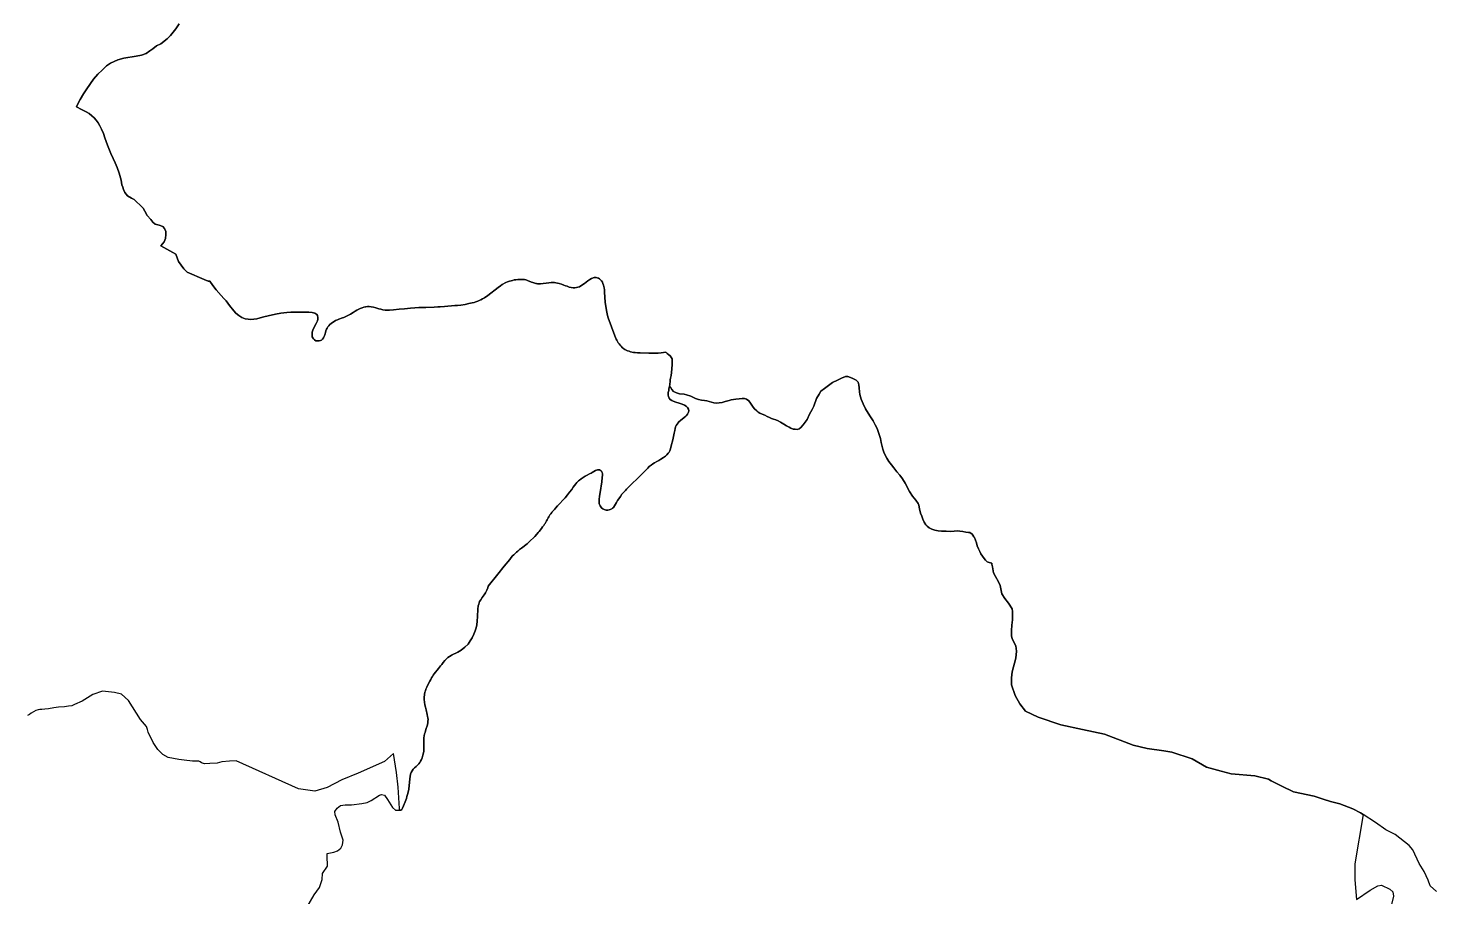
# Model space of a CAD drawing. Header units: metres. Extents: x 245125 to 394351, y 270578 to 4233311.
# Drawn here: x 286147 to 289070, y 4175041 to 4176846 of the extents above; entities that cross this region are included whole.
import ezdxf
from ezdxf.lldxf.tags import DXFTag

# ---------------------------------------------------------------- set-up
doc = ezdxf.new("R2010")
doc.units = ezdxf.units.M
doc.layers.add('ASTOTA', color=7, linetype='Continuous')
tags = doc.linetypes.add('HIDDEN', pattern=[0.375, 0.25, -0.125]).pattern_tags.tags
tags[6:7] = [DXFTag(74, 4), DXFTag(75, 0), DXFTag(340, '0'), DXFTag(46, 1.0), DXFTag(50, 0.0), DXFTag(44, 0.0), DXFTag(45, 0.0)]
tags[4:5] = [DXFTag(74, 4), DXFTag(75, 0), DXFTag(340, '0'), DXFTag(46, 1.0), DXFTag(50, 0.0), DXFTag(44, 0.0), DXFTag(45, 0.0)]

msp = doc.modelspace()

# ---------------------------------------------------------------- linework, layer by layer
at = {"layer": 'ASTOTA', "color": 253, "linetype": 'HIDDEN', "ltscale": 300}
for points in [[(286461.3, 4176855), (286454.2, 4176844.2), (286443.3, 4176830.6), (286435.9, 4176823.4), (286423.1, 4176813.2), (286414.3, 4176808.7), (286406.1, 4176802.8), (286400.1, 4176798.3), (286392.8, 4176793.1), (286382.8, 4176789.8), (286371.9, 4176787.3), (286346, 4176783.3), (286333.4, 4176779.9), (286318.8, 4176772.9), (286310, 4176767.1), (286300.9, 4176758.6), (286292.4, 4176750), (286283, 4176740), (286269, 4176719.8), (286262.1, 4176709.2), (286255.7, 4176697.5), (286249.4, 4176685.5), (286247.6, 4176682), (286258.5, 4176677), (286267.7, 4176672), (286274.2, 4176668.2), (286279.5, 4176663.7), (286284.5, 4176659.2), (286288.4, 4176654.5), (286293, 4176649), (286296.3, 4176643), (286300.1, 4176635.8), (286303.7, 4176626.9), (286307, 4176617.9), (286312.1, 4176602.3), (286319.1, 4176585.5), (286324.1, 4176575), (286328.3, 4176565.7), (286332.3, 4176556.3), (286336.8, 4176544.1), (286340.8, 4176529.6), (286342.3, 4176520.4), (286343.8, 4176515.5), (286345.3, 4176510.6), (286348.4, 4176504.3), (286354.1, 4176497.1), (286361.8, 4176492.7), (286367.8, 4176489.9), (286372, 4176485.4), (286380.5, 4176477), (286386.3, 4176472), (286390.1, 4176465.2), (286394.7, 4176456.1), (286402.4, 4176448.2), (286406.6, 4176442.6), (286411.1, 4176438.7), (286419.5, 4176436.6), (286427.1, 4176433.6), (286430.6, 4176429.6), (286433.5, 4176423.1), (286433.6, 4176416.8), (286433, 4176408.3), (286430.3, 4176401.9), (286423, 4176393.1), (286454.2, 4176376.2), (286460, 4176360.8), (286470.6, 4176345.8), (286476.9, 4176339.3), (286477.5, 4176338.7), (286513.2, 4176323.3), (286521.6, 4176319.7), (286525.1, 4176320.3), (286531, 4176311.2), (286537.9, 4176302), (286548.7, 4176290), (286554.2, 4176283.7), (286558.6, 4176278.8), (286566, 4176269.6), (286574.5, 4176258.4), (286579.2, 4176253.3), (286585.1, 4176248.8), (286591.6, 4176244.6), (286598.5, 4176241.8), (286604.2, 4176240.7), (286610, 4176240.5), (286616.3, 4176240.9), (286622.5, 4176242), (286629.5, 4176243.8), (286637.4, 4176245.9), (286645.8, 4176247.7), (286661.1, 4176251.3), (286672.2, 4176253.2), (286685.1, 4176255), (286693.2, 4176255.6), (286701.2, 4176255.7), (286711, 4176255.5), (286721.6, 4176255.5), (286730.7, 4176255.5), (286737.6, 4176255), (286742.9, 4176253.2), (286746.9, 4176250.8), (286748.6, 4176248.3), (286749.6, 4176244.6), (286749.3, 4176240.8), (286748.4, 4176237.4), (286746.1, 4176231.9), (286740.5, 4176221.8), (286739.1, 4176218.2), (286737.8, 4176214.1), (286737.2, 4176210.4), (286737.6, 4176204.6), (286738.6, 4176201.9), (286740.3, 4176199.9), (286742, 4176198.2), (286745.3, 4176196.3), (286748.5, 4176195.9), (286751.7, 4176195.8), (286754.8, 4176196.4), (286757.1, 4176197.4), (286759, 4176199.2), (286760.9, 4176202), (286762.2, 4176204.9), (286764.2, 4176210.7), (286764.9, 4176213.4), (286766.1, 4176216.9), (286767.2, 4176220.1), (286768.5, 4176222.5), (286769.9, 4176224.8), (286771.9, 4176227.1), (286774.4, 4176229.7), (286776.9, 4176231.9), (286779.4, 4176234), (286782.9, 4176236.2), (286786.3, 4176238.1), (286790.1, 4176239.8), (286793.2, 4176241.1), (286800.2, 4176243.5), (286803.6, 4176244.8), (286807.1, 4176246.3), (286810.4, 4176247.7), (286817.3, 4176251.4), (286822.8, 4176254.7), (286827, 4176257.3), (286830.5, 4176259.5), (286834.3, 4176261.6), (286837.4, 4176263.3), (286841.2, 4176264.8), (286845, 4176265.8), (286848.2, 4176266.5), (286848.9, 4176266.7), (286852.3, 4176267), (286856, 4176267.2), (286860, 4176266.7), (286865, 4176265.9), (286870.1, 4176264.6), (286876.1, 4176262.6), (286880.4, 4176261.5), (286884.1, 4176260.7), (286889.4, 4176259.9), (286897.9, 4176259.8), (286906.2, 4176260.1), (286918.2, 4176261.5), (286929.5, 4176262.8), (286941.5, 4176264), (286950.9, 4176264.7), (286959.4, 4176265.2), (286974, 4176265.3), (286990.7, 4176265.9), (286998.3, 4176266.3), (287003.6, 4176266.8), (287012.4, 4176267.5), (287034, 4176269.1), (287039.8, 4176269.7), (287046.7, 4176270.4), (287055.5, 4176271.8), (287063.3, 4176273.4), (287069.9, 4176274.9), (287073.8, 4176275.9), (287077.7, 4176277.1), (287081.9, 4176278.4), (287084.7, 4176279.6), (287087.8, 4176281.1), (287091.5, 4176283.2), (287095.4, 4176285.6), (287102.2, 4176290.4), (287124, 4176307), (287128.5, 4176310.1), (287132.4, 4176312.7), (287140.2, 4176317), (287143.5, 4176318.4), (287147.2, 4176319.8), (287150.9, 4176321), (287153.7, 4176321.7), (287156.9, 4176322.4), (287160.9, 4176323), (287165, 4176323.4), (287168.5, 4176323.6), (287172.3, 4176323.6), (287176, 4176323.5), (287178.9, 4176323.1), (287181.1, 4176322.6), (287183.4, 4176321.8), (287186, 4176320.9), (287188.5, 4176319.9), (287193.2, 4176318), (287195.7, 4176317), (287198, 4176316.3), (287200.3, 4176315.6), (287202.3, 4176315.1), (287203.8, 4176314.9), (287205.8, 4176314.7), (287208.6, 4176314.6), (287211.8, 4176314.7), (287229.3, 4176316.6), (287233.8, 4176316.9), (287237.3, 4176317), (287240.7, 4176316.9), (287244, 4176316.6), (287247.4, 4176315.9), (287250.6, 4176315), (287255.3, 4176313.6), (287260.4, 4176312), (287264.2, 4176310.5), (287267.2, 4176309.3), (287271.2, 4176307.5), (287275.5, 4176306.6), (287279.5, 4176306.1), (287283, 4176306), (287286.6, 4176306.5), (287289.8, 4176307.2), (287293, 4176308.5), (287295.9, 4176310.1), (287303.1, 4176315.1), (287306.9, 4176317.9), (287310.3, 4176320.5), (287314.1, 4176323.1), (287317.7, 4176325.4), (287319.8, 4176326.3), (287321.6, 4176327), (287323.4, 4176327.4), (287325.6, 4176327.5), (287327.7, 4176327.4), (287329.9, 4176326.9), (287332.1, 4176326.2), (287334.2, 4176325.1), (287336, 4176323.7), (287337.5, 4176322.2), (287338.9, 4176320.5), (287340.5, 4176317.7), (287341.7, 4176315.1), (287342.7, 4176311.7), (287343.4, 4176308.8), (287344, 4176306), (287344.7, 4176301.7), (287345.1, 4176297.4), (287346.6, 4176276.5), (287348.1, 4176263.2), (287349.5, 4176255.8), (287351.1, 4176248.9), (287352.5, 4176243.6), (287366.5, 4176206.1), (287367.9, 4176203), (287369.4, 4176199.6), (287370.4, 4176197.2), (287371.7, 4176194.7), (287373.5, 4176192.1), (287375.2, 4176189.5), (287377.3, 4176187), (287379.4, 4176184.6), (287381.9, 4176182.3), (287385, 4176179.7), (287387.1, 4176178.3), (287389.7, 4176176.8), (287392.8, 4176175.3), (287396, 4176174.2), (287399, 4176173.4), (287405.3, 4176171.9), (287408.4, 4176171.4), (287413.5, 4176171), (287418.9, 4176170.9), (287437, 4176170.5), (287454.4, 4176170.7), (287456.3, 4176170.7), (287462.8, 4176171), (287467.3, 4176171.5), (287472, 4176172.4), (287475.1, 4176170), (287478.5, 4176167.1), (287481.1, 4176164.8), (287483, 4176162.6), (287485.4, 4176158.6), (287485.5, 4176154.4), (287485.4, 4176147.7), (287484.8, 4176136.8), (287483.3, 4176123.7), (287482.3, 4176118.3), (287481.6, 4176114.8), (287481.1, 4176111.6), (287480.5, 4176105.8), (287480.4, 4176105.2), (287479.8, 4176100.8), (287478.9, 4176096.1), (287478.3, 4176092.8), (287477.4, 4176088.6), (287477, 4176085.8), (287477.2, 4176082.9), (287478, 4176080), (287479.2, 4176076.7), (287481.4, 4176074.4), (287485, 4176071.8), (287487.7, 4176070.5), (287492.8, 4176068.4), (287500, 4176066.2), (287506.1, 4176064.1), (287511, 4176062), (287514.5, 4176059.9), (287517.4, 4176057.2), (287519.2, 4176054.3), (287519.9, 4176050.8), (287519.1, 4176047.6), (287517.4, 4176043.7), (287515.8, 4176041.6), (287513.9, 4176039.5), (287510.4, 4176036.4), (287502.7, 4176030.3), (287499.6, 4176027.5), (287498, 4176025.8), (287495.9, 4176023.1), (287494.1, 4176020.2), (287492.5, 4176017), (287491.5, 4176013.5), (287490.8, 4176009.7), (287489.7, 4176003.8), (287486.6, 4175990.4), (287483.6, 4175977.6), (287482, 4175971.7), (287480.7, 4175967.7), (287479.5, 4175964.9), (287477.2, 4175962.3), (287474.5, 4175959.4), (287471.3, 4175956.3), (287467.6, 4175953.6), (287461.9, 4175950.2), (287457.5, 4175947.6), (287453.8, 4175945.3), (287449, 4175942.5), (287445, 4175940.1), (287441.7, 4175937.8), (287438, 4175934.8), (287434.9, 4175931.7), (287430.5, 4175927.4), (287423.3, 4175919.8), (287419, 4175915.5), (287415, 4175911.4), (287410.6, 4175907.2), (287404.8, 4175901.9), (287399.4, 4175896.6), (287395.6, 4175892.8), (287393.1, 4175890.6), (287390.4, 4175887.9), (287388.2, 4175885.3), (287385.6, 4175882.4), (287383.5, 4175880), (287381.2, 4175877.1), (287377.9, 4175872.5), (287374.6, 4175867.6), (287372.2, 4175864.1), (287370, 4175860.2), (287368, 4175856.6), (287365.7, 4175852.9), (287363.5, 4175849.9), (287361.7, 4175848), (287359.8, 4175846.6), (287357, 4175845.2), (287354.8, 4175844.7), (287351.6, 4175844.2), (287348.3, 4175844.4), (287344.5, 4175845.5), (287341.1, 4175847.2), (287338.9, 4175849.2), (287337.1, 4175851.2), (287335.8, 4175853.3), (287334.7, 4175855.8), (287334, 4175858), (287333.5, 4175860.4), (287333.5, 4175863.4), (287333.6, 4175866.5), (287334.5, 4175872.9), (287337.6, 4175889.3), (287338.3, 4175894.4), (287339.2, 4175902.5), (287340.2, 4175912.8), (287340.5, 4175916.4), (287340.5, 4175919.7), (287340.2, 4175922.1), (287339.6, 4175924), (287338.9, 4175925.2), (287337.7, 4175926), (287336.3, 4175926.7), (287334.4, 4175927.6), (287332.5, 4175927.9), (287330.1, 4175927.8), (287328.1, 4175927.3), (287326, 4175926.4), (287322.6, 4175924.5), (287319.3, 4175922.6), (287316.9, 4175921.3), (287313.8, 4175919.7), (287308.7, 4175916.9), (287304.6, 4175914.6), (287296.2, 4175909.5), (287292.9, 4175906.8), (287291, 4175905.4), (287289.2, 4175903.6), (287287.3, 4175901.6), (287285.2, 4175899), (287282.3, 4175895.2), (287279.8, 4175891.7), (287276.8, 4175887.1), (287272.5, 4175881.3), (287267.8, 4175875.7), (287262.9, 4175870), (287247.5, 4175853.4), (287243.3, 4175848.6), (287240.7, 4175845.8), (287236.5, 4175840.9), (287235.4, 4175839.5), (287233.4, 4175836.8), (287231.6, 4175834.1), (287228.9, 4175830.1), (287227.8, 4175828.1), (287226.4, 4175825.4), (287225.6, 4175823.8), (287224.6, 4175821.7), (287223.1, 4175819.1), (287221.7, 4175816.7), (287220.3, 4175814.9), (287218.5, 4175812.4), (287216.1, 4175809.2), (287213.7, 4175806.3), (287209.1, 4175800), (287207.3, 4175797.8), (287204.3, 4175794.2), (287199.9, 4175789.6), (287197.1, 4175786.5), (287191.4, 4175780.9), (287187.7, 4175777.6), (287183.9, 4175774.2), (287172.3, 4175764.9), (287168.5, 4175762.1), (287166.5, 4175760.6), (287164.5, 4175759.1), (287162, 4175756.8), (287159.2, 4175754.1), (287156.6, 4175751.6), (287154, 4175749), (287151.1, 4175745.6), (287148.1, 4175741.9), (287136.7, 4175728.1), (287123.5, 4175711.3), (287103.5, 4175686.1), (287102.5, 4175682.8), (287100.6, 4175677.9), (287097.6, 4175672.4), (287094.6, 4175668.4), (287090.5, 4175662.8), (287087.6, 4175658.1), (287085.3, 4175654.1), (287083.5, 4175648.9), (287082.7, 4175645.1), (287081.9, 4175638.3), (287080.9, 4175623.5), (287080.4, 4175613.3), (287079.7, 4175606.2), (287078.4, 4175599.9), (287076.3, 4175593.4), (287073.5, 4175586.5), (287069.9, 4175578.6), (287066, 4175572.4), (287061.3, 4175565.7), (287055, 4175559.3), (287047.1, 4175553.3), (287043.7, 4175550.9), (287040, 4175549.1), (287036, 4175547.1), (287031.3, 4175545), (287028.6, 4175543.6), (287026, 4175542.3), (287022.6, 4175540), (287019.3, 4175537.8), (287016.3, 4175535.3), (287013, 4175531.8), (287009.8, 4175527.8), (287006.6, 4175523.5), (287004.3, 4175520.6), (286999.9, 4175515), (286991, 4175503.8), (286989, 4175501.3), (286987.3, 4175498.7), (286985.4, 4175495.6), (286983.8, 4175492.6), (286981.9, 4175488.5), (286978.1, 4175481), (286975.9, 4175476.5), (286973.8, 4175472), (286972.7, 4175469), (286971.8, 4175466), (286971, 4175461.1), (286970.5, 4175454.7), (286970.4, 4175450.5), (286970.9, 4175445.1), (286971.8, 4175439.9), (286972.8, 4175435.1), (286974.1, 4175429), (286976.5, 4175419.2), (286977.4, 4175415.7), (286978, 4175412.5), (286978.2, 4175409.3), (286978.1, 4175405.8), (286977.7, 4175403.1), (286976.8, 4175398.3), (286973.9, 4175388.3), (286972.1, 4175382.4), (286971.1, 4175379.1), (286970.3, 4175375.4), (286969.8, 4175371.2), (286969.4, 4175367.8), (286969.2, 4175365.1), (286969.4, 4175360), (286969.4, 4175354.7), (286969.5, 4175350.7), (286969.5, 4175346.7), (286969.2, 4175343.5), (286968.7, 4175340), (286967.7, 4175335), (286966, 4175329.7), (286964.8, 4175326), (286962.9, 4175322.5), (286961.4, 4175319.9), (286959, 4175316.8), (286955.9, 4175313.9), (286953.3, 4175311.7), (286950.1, 4175308.7), (286947.5, 4175305.8), (286945.1, 4175302.3), (286943.2, 4175299.2), (286941.8, 4175295.5), (286940.8, 4175290.7), (286940.4, 4175285.8), (286939.9, 4175278.5), (286939.2, 4175272.2), (286938.1, 4175264.7), (286936.9, 4175258.4), (286935.7, 4175253.4), (286934.3, 4175249), (286933.3, 4175245.3), (286930.8, 4175238.2), (286927.5, 4175229.6), (286925.4, 4175225.2), (286923.5, 4175222), (286921.4, 4175220.6), (286919.2, 4175220.4), (286919, 4175223.9), (286916.3, 4175268.4), (286913, 4175299), (286906.7, 4175338.8), (286887.8, 4175322), (286832.8, 4175297.5), (286799.2, 4175283.8), (286768.6, 4175267.7), (286742.7, 4175260.5), (286709, 4175265.4), (286579.6, 4175323.3), (286565.4, 4175322.5), (286549.6, 4175321.3), (286540.3, 4175318.1), (286525, 4175317.4), (286513.7, 4175317.2), (286507.5, 4175319.3), (286504.8, 4175321), (286502.1, 4175322.7), (286489.1, 4175322.7), (286471.7, 4175324.5), (286460.5, 4175325.8), (286449.1, 4175327.8), (286438.4, 4175330.5), (286426.9, 4175336.2), (286416.5, 4175346.9), (286407.3, 4175361.3), (286396.5, 4175382.5), (286395, 4175388.6), (286393.5, 4175394.7), (286381, 4175409), (286372.2, 4175422), (286355.6, 4175448.6), (286341.5, 4175461.5), (286326.8, 4175465.2), (286301.7, 4175467.8), (286281.8, 4175461.3), (286259.7, 4175447.2), (286243.7, 4175440.4), (286237.8, 4175437.8), (286230.9, 4175436.8), (286222.6, 4175435.8), (286210.5, 4175434.8), (286205.7, 4175434), (286201, 4175433.2), (286189.6, 4175431.4), (286182.3, 4175430.4), (286175.8, 4175429.8), (286171.6, 4175429.7), (286168.2, 4175429.1), (286163.3, 4175427.9), (286158.3, 4175425.3), (286153.7, 4175422), (286150, 4175419.5), (286147.6, 4175418.1), (286145.8, 4175417.6)], [(289073.8, 4175051.7), (289060.6, 4175063.7), (289056.6, 4175075.6), (289048.1, 4175093.6), (289037.5, 4175110.2), (289024.1, 4175138.2), (289016.8, 4175147.5), (288987.9, 4175169.9), (288968.4, 4175180), (288946.7, 4175195.3), (288921.3, 4175211.5), (288915.9, 4175215), (288899.5, 4175223.5), (288872.9, 4175233.8), (288853.3, 4175238.5), (288838.1, 4175243.9), (288819.6, 4175249.9), (288776.2, 4175259.1), (288752.5, 4175270.4), (288730, 4175282), (288724.5, 4175284.9), (288696, 4175291.8), (288647, 4175296.1), (288626.5, 4175302.1), (288595.7, 4175310), (288565.7, 4175327.5), (288523.6, 4175341.3), (288507.2, 4175343.8), (288472.6, 4175349.2), (288443.5, 4175355.7), (288383.9, 4175378.4), (288338.1, 4175388.5), (288293.3, 4175397.8), (288246.3, 4175413.9), (288219.8, 4175426.3), (288207.6, 4175441.5), (288198.5, 4175459), (288190.3, 4175481.2), (288190.4, 4175495.6), (288191.8, 4175508.5), (288199.7, 4175536.3), (288200.9, 4175550.8), (288199.7, 4175562.3), (288192.2, 4175576.5), (288190.4, 4175582.9), (288190.4, 4175594), (288191.3, 4175605.3), (288192.6, 4175615.9), (288192.9, 4175633.5), (288191.7, 4175639.2), (288184.2, 4175651), (288176.5, 4175660.5), (288170.8, 4175670.5), (288168.6, 4175680.7), (288167.1, 4175687.7), (288163.6, 4175695.1), (288157, 4175706.6), (288153.4, 4175713.8), (288150.9, 4175726.1), (288149.8, 4175732.1), (288149.4, 4175734.2), (288143.9, 4175735.4), (288140.2, 4175737.1), (288136.5, 4175740.5), (288133.5, 4175743.7), (288130.1, 4175748.4), (288127.1, 4175753.4), (288124.7, 4175758.3), (288121.9, 4175764.1), (288119.3, 4175770.2), (288117.7, 4175776), (288115.5, 4175781.5), (288113.5, 4175787.3), (288112.4, 4175788.8), (288110.4, 4175792), (288108.8, 4175794.6), (288104.3, 4175797.4), (288101.5, 4175797.6), (288095.9, 4175798.7), (288089.2, 4175799.7), (288083.1, 4175800.3), (288079.3, 4175800.9), (288071.7, 4175800.3), (288062.8, 4175800.1), (288055, 4175800.4), (288044.8, 4175800.4), (288038.1, 4175801), (288031.2, 4175802.6), (288025.2, 4175804.9), (288019.7, 4175807.3), (288015.1, 4175810.8), (288012.8, 4175813.9), (288009.3, 4175819.1), (288006.5, 4175825.7), (288004, 4175831.6), (288001.4, 4175838.2), (287999.3, 4175846.6), (287998, 4175854.4), (287996.6, 4175858.1), (287991.9, 4175864.6), (287985, 4175873.3), (287978.7, 4175883), (287969.4, 4175900.2), (287964.4, 4175909), (287958.2, 4175917), (287952.5, 4175924), (287945.8, 4175932.1), (287941, 4175938.6), (287935.5, 4175945), (287931.2, 4175952.1), (287926.1, 4175962.5), (287923.1, 4175970.9), (287920, 4175984.7), (287918.5, 4175993.3), (287914.4, 4176005.7), (287911.2, 4176013.6), (287907.1, 4176021.6), (287903, 4176029.5), (287896.4, 4176039.9), (287887.3, 4176054.8), (287882.2, 4176064.9), (287878.5, 4176074.5), (287875.5, 4176084.4), (287874.6, 4176090.1), (287874, 4176098), (287873.5, 4176104.9), (287871.8, 4176110), (287867.6, 4176114.3), (287859.7, 4176118.5), (287850.3, 4176121.8), (287845.9, 4176121.7), (287837.5, 4176118.3), (287829.3, 4176114.3), (287818.5, 4176109.1), (287807.5, 4176101), (287802.1, 4176097.1), (287794.7, 4176091.3), (287790.6, 4176085.4), (287785.6, 4176075.9), (287779.6, 4176060.1), (287776.1, 4176053.5), (287770.8, 4176043.4), (287765.8, 4176032.8), (287762.1, 4176027.2), (287757.8, 4176021.2), (287752.8, 4176016.1), (287749.7, 4176013), (287745.7, 4176012), (287740.8, 4176012.2), (287737.1, 4176012.7), (287731.9, 4176014.3), (287728.5, 4176016.8), (287722.9, 4176019.5), (287717.5, 4176023.1), (287710.3, 4176027.3), (287706, 4176029.9), (287701.2, 4176031.9), (287696.1, 4176033.5), (287692, 4176034.9), (287687.7, 4176036.9), (287683.2, 4176039.1), (287677.9, 4176041.6), (287672.6, 4176043.7), (287667.8, 4176045.5), (287664.3, 4176048.1), (287661.4, 4176050.5), (287656.8, 4176054.7), (287654.1, 4176058.2), (287651.1, 4176062.6), (287648.4, 4176066.3), (287644.9, 4176071.2), (287640.1, 4176074.8), (287635.5, 4176076.2), (287630.7, 4176076.2), (287624.8, 4176075.8), (287617.6, 4176074.6), (287612.6, 4176074.1), (287608.3, 4176073.3), (287603.9, 4176072), (287595.7, 4176069.6), (287589.6, 4176067.9), (287583.3, 4176067), (287578.4, 4176066.3), (287572.1, 4176067.1), (287566.9, 4176068.4), (287557.5, 4176071.2), (287552.8, 4176071.9), (287546.2, 4176072.6), (287540, 4176073.8), (287533.7, 4176076.2), (287528.6, 4176078.9), (287524.1, 4176081.1), (287515.6, 4176084), (287510.4, 4176084.9), (287500.8, 4176086.1), (287494.5, 4176087.7), (287488.5, 4176091), (287485, 4176094.8), (287482, 4176099.7), (287479.8, 4176100.8), (287480.4, 4176105.2), (287480.5, 4176105.8), (287481.1, 4176111.6), (287481.6, 4176114.8), (287482.3, 4176118.3), (287483.3, 4176123.7), (287484.8, 4176136.8), (287485.4, 4176147.7), (287485.5, 4176154.4), (287485.4, 4176158.6), (287483, 4176162.6), (287481.1, 4176164.8), (287478.5, 4176167.1), (287475.1, 4176170), (287472, 4176172.4), (287467.3, 4176171.5), (287462.8, 4176171), (287456.3, 4176170.7), (287454.4, 4176170.7), (287437, 4176170.5), (287418.9, 4176170.9), (287413.5, 4176171), (287408.4, 4176171.4), (287405.3, 4176171.9), (287399, 4176173.4), (287396, 4176174.2), (287392.8, 4176175.3), (287389.7, 4176176.8), (287387.1, 4176178.3), (287385, 4176179.7), (287381.9, 4176182.3), (287379.4, 4176184.6), (287377.3, 4176187), (287375.2, 4176189.5), (287373.5, 4176192.1), (287371.7, 4176194.7), (287370.4, 4176197.2), (287369.4, 4176199.6), (287367.9, 4176203), (287366.5, 4176206.1), (287352.5, 4176243.6), (287351.1, 4176248.9), (287349.5, 4176255.8), (287348.1, 4176263.2), (287346.6, 4176276.5), (287345.1, 4176297.4), (287344.7, 4176301.7), (287344, 4176306), (287343.4, 4176308.8), (287342.7, 4176311.7), (287341.7, 4176315.1), (287340.5, 4176317.7), (287338.9, 4176320.5), (287337.5, 4176322.2), (287336, 4176323.7), (287334.2, 4176325.1), (287332.1, 4176326.2), (287329.9, 4176326.9), (287327.7, 4176327.4), (287325.6, 4176327.5), (287323.4, 4176327.4), (287321.6, 4176327), (287319.8, 4176326.3), (287317.7, 4176325.4), (287314.1, 4176323.1), (287310.3, 4176320.5), (287306.9, 4176317.9), (287303.1, 4176315.1), (287295.9, 4176310.1), (287293, 4176308.5), (287289.8, 4176307.2), (287286.6, 4176306.5), (287283, 4176306), (287279.5, 4176306.1), (287275.5, 4176306.6), (287271.2, 4176307.5), (287267.2, 4176309.3), (287264.2, 4176310.5), (287260.4, 4176312), (287255.3, 4176313.6), (287250.6, 4176315), (287247.4, 4176315.9), (287244, 4176316.6), (287240.7, 4176316.9), (287237.3, 4176317), (287233.8, 4176316.9), (287229.3, 4176316.6), (287211.8, 4176314.7), (287208.6, 4176314.6), (287205.8, 4176314.7), (287203.8, 4176314.9), (287202.3, 4176315.1), (287200.3, 4176315.6), (287198, 4176316.3), (287195.7, 4176317), (287193.2, 4176318), (287188.5, 4176319.9), (287186, 4176320.9), (287183.4, 4176321.8), (287181.1, 4176322.6), (287178.9, 4176323.1), (287176, 4176323.5), (287172.3, 4176323.6), (287168.5, 4176323.6), (287165, 4176323.4), (287160.9, 4176323), (287156.9, 4176322.4), (287153.7, 4176321.7), (287150.9, 4176321), (287147.2, 4176319.8), (287143.5, 4176318.4), (287140.2, 4176317), (287132.4, 4176312.7), (287128.5, 4176310.1), (287124, 4176307), (287102.2, 4176290.4), (287095.4, 4176285.6), (287091.5, 4176283.2), (287087.8, 4176281.1), (287084.7, 4176279.6), (287081.9, 4176278.4), (287077.7, 4176277.1), (287073.8, 4176275.9), (287069.9, 4176274.9), (287063.3, 4176273.4), (287055.5, 4176271.8), (287046.7, 4176270.4), (287039.8, 4176269.7), (287034, 4176269.1), (287012.4, 4176267.5), (287003.6, 4176266.8), (286998.3, 4176266.3), (286990.7, 4176265.9), (286974, 4176265.3), (286959.4, 4176265.2), (286950.9, 4176264.7), (286941.5, 4176264), (286929.5, 4176262.8), (286918.2, 4176261.5), (286906.2, 4176260.1), (286897.9, 4176259.8), (286889.4, 4176259.9), (286884.1, 4176260.7), (286880.4, 4176261.5), (286876.1, 4176262.6), (286870.1, 4176264.6), (286865, 4176265.9), (286860, 4176266.7), (286856, 4176267.2), (286852.3, 4176267), (286848.9, 4176266.7), (286848.2, 4176266.5), (286845, 4176265.8), (286841.2, 4176264.8), (286837.4, 4176263.3), (286834.3, 4176261.6), (286830.5, 4176259.5), (286827, 4176257.3), (286822.8, 4176254.7), (286817.3, 4176251.4), (286810.4, 4176247.7), (286807.1, 4176246.3), (286803.6, 4176244.8), (286800.2, 4176243.5), (286793.2, 4176241.1), (286790.1, 4176239.8), (286786.3, 4176238.1), (286782.9, 4176236.2), (286779.4, 4176234), (286776.9, 4176231.9), (286774.4, 4176229.7), (286771.9, 4176227.1), (286769.9, 4176224.8), (286768.5, 4176222.5), (286767.2, 4176220.1), (286766.1, 4176216.9), (286764.9, 4176213.4), (286764.2, 4176210.7), (286762.2, 4176204.9), (286760.9, 4176202), (286759, 4176199.2), (286757.1, 4176197.4), (286754.8, 4176196.4), (286751.7, 4176195.8), (286748.5, 4176195.9), (286745.3, 4176196.3), (286742, 4176198.2), (286740.3, 4176199.9), (286738.6, 4176201.9), (286737.6, 4176204.6), (286737.2, 4176210.4), (286737.8, 4176214.1), (286739.1, 4176218.2), (286740.5, 4176221.8), (286746.1, 4176231.9), (286748.4, 4176237.4), (286749.3, 4176240.8), (286749.6, 4176244.6), (286748.6, 4176248.3), (286746.9, 4176250.8), (286742.9, 4176253.2), (286737.6, 4176255), (286730.7, 4176255.5), (286721.6, 4176255.5), (286711, 4176255.5), (286701.2, 4176255.7), (286693.2, 4176255.6), (286685.1, 4176255), (286672.2, 4176253.2), (286661.1, 4176251.3), (286645.8, 4176247.7), (286637.4, 4176245.9), (286629.5, 4176243.8), (286622.5, 4176242), (286616.3, 4176240.9), (286610, 4176240.5), (286604.2, 4176240.7), (286598.5, 4176241.8), (286591.6, 4176244.6), (286585.1, 4176248.8), (286579.2, 4176253.3), (286574.5, 4176258.4), (286566, 4176269.6), (286558.6, 4176278.8), (286554.2, 4176283.7), (286548.7, 4176290), (286537.9, 4176302), (286531, 4176311.2), (286525.1, 4176320.3), (286521.6, 4176319.7), (286513.2, 4176323.3), (286477.5, 4176338.7), (286476.9, 4176339.3), (286470.6, 4176345.8), (286460, 4176360.8), (286454.2, 4176376.2), (286423, 4176393.1), (286430.3, 4176401.9), (286433, 4176408.3), (286433.6, 4176416.8), (286433.5, 4176423.1), (286430.6, 4176429.6), (286427.1, 4176433.6), (286419.5, 4176436.6), (286411.1, 4176438.7), (286406.6, 4176442.6), (286402.4, 4176448.2), (286394.7, 4176456.1), (286390.1, 4176465.2), (286386.3, 4176472), (286380.5, 4176477), (286372, 4176485.4), (286367.8, 4176489.9), (286361.8, 4176492.7), (286354.1, 4176497.1), (286348.4, 4176504.3), (286345.3, 4176510.6), (286343.8, 4176515.5), (286342.3, 4176520.4), (286340.8, 4176529.6), (286336.8, 4176544.1), (286332.3, 4176556.3), (286328.3, 4176565.7), (286324.1, 4176575), (286319.1, 4176585.5), (286312.1, 4176602.3), (286307, 4176617.9), (286303.7, 4176626.9), (286300.1, 4176635.8), (286296.3, 4176643), (286293, 4176649), (286288.4, 4176654.5), (286284.5, 4176659.2), (286279.5, 4176663.7), (286274.2, 4176668.2), (286267.7, 4176672), (286258.5, 4176677), (286247.6, 4176682), (286249.4, 4176685.5), (286255.7, 4176697.5), (286262.1, 4176709.2), (286269, 4176719.8), (286283, 4176740), (286292.4, 4176750), (286300.9, 4176758.6), (286310, 4176767.1), (286318.8, 4176772.9), (286333.4, 4176779.9), (286346, 4176783.3), (286371.9, 4176787.3), (286382.8, 4176789.8), (286392.8, 4176793.1), (286400.1, 4176798.3), (286406.1, 4176802.8), (286414.3, 4176808.7), (286423.1, 4176813.2), (286435.9, 4176823.4), (286443.3, 4176830.6), (286454.2, 4176844.2), (286461.3, 4176855)], [(286723.4, 4175013.8), (286741.5, 4175044.6), (286752.9, 4175059.9), (286758, 4175076.6), (286759.2, 4175089.2), (286769.2, 4175104.2), (286768.9, 4175126.1), (286768.4, 4175130.8), (286782.7, 4175133.2), (286790.3, 4175136.3), (286796.9, 4175142), (286800.3, 4175148.6), (286801.6, 4175158.6), (286796.5, 4175174.7), (286791.4, 4175196), (286785.3, 4175211), (286784.5, 4175218.1), (286789.1, 4175225.1), (286796.7, 4175230.2), (286805.9, 4175231.6), (286819, 4175231.7), (286840.9, 4175234.3), (286851.7, 4175236.8), (286860.2, 4175240.7), (286877.1, 4175252), (286881.5, 4175253.2), (286887.6, 4175252), (286894, 4175243.2), (286904.3, 4175226.2), (286910.6, 4175221), (286919.2, 4175220.4), (286921.4, 4175220.6), (286923.5, 4175222), (286925.4, 4175225.2), (286927.5, 4175229.6), (286930.8, 4175238.2), (286933.3, 4175245.3), (286934.3, 4175249), (286935.7, 4175253.4), (286936.9, 4175258.4), (286938.1, 4175264.7), (286939.2, 4175272.2), (286939.9, 4175278.5), (286940.4, 4175285.8), (286940.8, 4175290.7), (286941.8, 4175295.5), (286943.2, 4175299.2), (286945.1, 4175302.3), (286947.5, 4175305.8), (286950.1, 4175308.7), (286953.3, 4175311.7), (286955.9, 4175313.9), (286959, 4175316.8), (286961.4, 4175319.9), (286962.9, 4175322.5), (286964.8, 4175326), (286966, 4175329.7), (286967.7, 4175335), (286968.7, 4175340), (286969.2, 4175343.5), (286969.5, 4175346.7), (286969.5, 4175350.7), (286969.4, 4175354.7), (286969.4, 4175360), (286969.2, 4175365.1), (286969.4, 4175367.8), (286969.8, 4175371.2), (286970.3, 4175375.4), (286971.1, 4175379.1), (286972.1, 4175382.4), (286973.9, 4175388.3), (286976.8, 4175398.3), (286977.7, 4175403.1), (286978.1, 4175405.8), (286978.2, 4175409.3), (286978, 4175412.5), (286977.4, 4175415.7), (286976.5, 4175419.2), (286974.1, 4175429), (286972.8, 4175435.1), (286971.8, 4175439.9), (286970.9, 4175445.1), (286970.4, 4175450.5), (286970.5, 4175454.7), (286971, 4175461.1), (286971.8, 4175466), (286972.7, 4175469), (286973.8, 4175472), (286975.9, 4175476.5), (286978.1, 4175481), (286981.9, 4175488.5), (286983.8, 4175492.6), (286985.4, 4175495.6), (286987.3, 4175498.7), (286989, 4175501.3), (286991, 4175503.8), (286999.9, 4175515), (287004.3, 4175520.6), (287006.6, 4175523.5), (287009.8, 4175527.8), (287013, 4175531.8), (287016.3, 4175535.3), (287019.3, 4175537.8), (287022.6, 4175540), (287026, 4175542.3), (287028.6, 4175543.6), (287031.3, 4175545), (287036, 4175547.1), (287040, 4175549.1), (287043.7, 4175550.9), (287047.1, 4175553.3), (287055, 4175559.3), (287061.3, 4175565.7), (287066, 4175572.4), (287069.9, 4175578.6), (287073.5, 4175586.5), (287076.3, 4175593.4), (287078.4, 4175599.9), (287079.7, 4175606.2), (287080.4, 4175613.3), (287080.9, 4175623.5), (287081.9, 4175638.3), (287082.7, 4175645.1), (287083.5, 4175648.9), (287085.3, 4175654.1), (287087.6, 4175658.1), (287090.5, 4175662.8), (287094.6, 4175668.4), (287097.6, 4175672.4), (287100.6, 4175677.9), (287102.5, 4175682.8), (287103.5, 4175686.1), (287123.5, 4175711.3), (287136.7, 4175728.1), (287148.1, 4175741.9), (287151.1, 4175745.6), (287154, 4175749), (287156.6, 4175751.6), (287159.2, 4175754.1), (287162, 4175756.8), (287164.5, 4175759.1), (287166.5, 4175760.6), (287168.5, 4175762.1), (287172.3, 4175764.9), (287183.9, 4175774.2), (287187.7, 4175777.6), (287191.4, 4175780.9), (287197.1, 4175786.5), (287199.9, 4175789.6), (287204.3, 4175794.2), (287207.3, 4175797.8), (287209.1, 4175800), (287213.7, 4175806.3), (287216.1, 4175809.2), (287218.5, 4175812.4), (287220.3, 4175814.9), (287221.7, 4175816.7), (287223.1, 4175819.1), (287224.6, 4175821.7), (287225.6, 4175823.8), (287226.4, 4175825.4), (287227.8, 4175828.1), (287228.9, 4175830.1), (287231.6, 4175834.1), (287233.4, 4175836.8), (287235.4, 4175839.5), (287236.5, 4175840.9), (287240.7, 4175845.8), (287243.3, 4175848.6), (287247.5, 4175853.4), (287262.9, 4175870), (287267.8, 4175875.7), (287272.5, 4175881.3), (287276.8, 4175887.1), (287279.8, 4175891.7), (287282.3, 4175895.2), (287285.2, 4175899), (287287.3, 4175901.6), (287289.2, 4175903.6), (287291, 4175905.4), (287292.9, 4175906.8), (287296.2, 4175909.5), (287304.6, 4175914.6), (287308.7, 4175916.9), (287313.8, 4175919.7), (287316.9, 4175921.3), (287319.3, 4175922.6), (287322.6, 4175924.5), (287326, 4175926.4), (287328.1, 4175927.3), (287330.1, 4175927.8), (287332.5, 4175927.9), (287334.4, 4175927.6), (287336.3, 4175926.7), (287337.7, 4175926), (287338.9, 4175925.2), (287339.6, 4175924), (287340.2, 4175922.1), (287340.5, 4175919.7), (287340.5, 4175916.4), (287340.2, 4175912.8), (287339.2, 4175902.5), (287338.3, 4175894.4), (287337.6, 4175889.3), (287334.5, 4175872.9), (287333.6, 4175866.5), (287333.5, 4175863.4), (287333.5, 4175860.4), (287334, 4175858), (287334.7, 4175855.8), (287335.8, 4175853.3), (287337.1, 4175851.2), (287338.9, 4175849.2), (287341.1, 4175847.2), (287344.5, 4175845.5), (287348.3, 4175844.4), (287351.6, 4175844.2), (287354.8, 4175844.7), (287357, 4175845.2), (287359.8, 4175846.6), (287361.7, 4175848), (287363.5, 4175849.9), (287365.7, 4175852.9), (287368, 4175856.6), (287370, 4175860.2), (287372.2, 4175864.1), (287374.6, 4175867.6), (287377.9, 4175872.5), (287381.2, 4175877.1), (287383.5, 4175880), (287385.6, 4175882.4), (287388.2, 4175885.3), (287390.4, 4175887.9), (287393.1, 4175890.6), (287395.6, 4175892.8), (287399.4, 4175896.6), (287404.8, 4175901.9), (287410.6, 4175907.2), (287415, 4175911.4), (287419, 4175915.5), (287423.3, 4175919.8), (287430.5, 4175927.4), (287434.9, 4175931.7), (287438, 4175934.8), (287441.7, 4175937.8), (287445, 4175940.1), (287449, 4175942.5), (287453.8, 4175945.3), (287457.5, 4175947.6), (287461.9, 4175950.2), (287467.6, 4175953.6), (287471.3, 4175956.3), (287474.5, 4175959.4), (287477.2, 4175962.3), (287479.5, 4175964.9), (287480.7, 4175967.7), (287482, 4175971.7), (287483.6, 4175977.6), (287486.6, 4175990.4), (287489.7, 4176003.8), (287490.8, 4176009.7), (287491.5, 4176013.5), (287492.5, 4176017), (287494.1, 4176020.2), (287495.9, 4176023.1), (287498, 4176025.8), (287499.6, 4176027.5), (287502.7, 4176030.3), (287510.4, 4176036.4), (287513.9, 4176039.5), (287515.8, 4176041.6), (287517.4, 4176043.7), (287519.1, 4176047.6), (287519.9, 4176050.8), (287519.2, 4176054.3), (287517.4, 4176057.2), (287514.5, 4176059.9), (287511, 4176062), (287506.1, 4176064.1), (287500, 4176066.2), (287492.8, 4176068.4), (287487.7, 4176070.5), (287485, 4176071.8), (287481.4, 4176074.4), (287479.2, 4176076.7), (287478, 4176080), (287477.2, 4176082.9), (287477, 4176085.8), (287477.4, 4176088.6), (287478.3, 4176092.8), (287478.9, 4176096.1), (287479.8, 4176100.8), (287482, 4176099.7), (287485, 4176094.8), (287488.5, 4176091), (287494.5, 4176087.7), (287500.8, 4176086.1), (287510.4, 4176084.9), (287515.6, 4176084), (287524.1, 4176081.1), (287528.6, 4176078.9), (287533.7, 4176076.2), (287540, 4176073.8), (287546.2, 4176072.6), (287552.8, 4176071.9), (287557.5, 4176071.2), (287566.9, 4176068.4), (287572.1, 4176067.1), (287578.4, 4176066.3), (287583.3, 4176067), (287589.6, 4176067.9), (287595.7, 4176069.6), (287603.9, 4176072), (287608.3, 4176073.3), (287612.6, 4176074.1), (287617.6, 4176074.6), (287624.8, 4176075.8), (287630.7, 4176076.2), (287635.5, 4176076.2), (287640.1, 4176074.8), (287644.9, 4176071.2), (287648.4, 4176066.3), (287651.1, 4176062.6), (287654.1, 4176058.2), (287656.8, 4176054.7), (287661.4, 4176050.5), (287664.3, 4176048.1), (287667.8, 4176045.5), (287672.6, 4176043.7), (287677.9, 4176041.6), (287683.2, 4176039.1), (287687.7, 4176036.9), (287692, 4176034.9), (287696.1, 4176033.5), (287701.2, 4176031.9), (287706, 4176029.9), (287710.3, 4176027.3), (287717.5, 4176023.1), (287722.9, 4176019.5), (287728.5, 4176016.8), (287731.9, 4176014.3), (287737.1, 4176012.7), (287740.8, 4176012.2), (287745.7, 4176012), (287749.7, 4176013), (287752.8, 4176016.1), (287757.8, 4176021.2), (287762.1, 4176027.2), (287765.8, 4176032.8), (287770.8, 4176043.4), (287776.1, 4176053.5), (287779.6, 4176060.1), (287785.6, 4176075.9), (287790.6, 4176085.4), (287794.7, 4176091.3), (287802.1, 4176097.1), (287807.5, 4176101), (287818.5, 4176109.1), (287829.3, 4176114.3), (287837.5, 4176118.3), (287845.9, 4176121.7), (287850.3, 4176121.8), (287859.7, 4176118.5), (287867.6, 4176114.3), (287871.8, 4176110), (287873.5, 4176104.9), (287874, 4176098), (287874.6, 4176090.1), (287875.5, 4176084.4), (287878.5, 4176074.5), (287882.2, 4176064.9), (287887.3, 4176054.8), (287896.4, 4176039.9), (287903, 4176029.5), (287907.1, 4176021.6), (287911.2, 4176013.6), (287914.4, 4176005.7), (287918.5, 4175993.3), (287920, 4175984.7), (287923.1, 4175970.9), (287926.1, 4175962.5), (287931.2, 4175952.1), (287935.5, 4175945), (287941, 4175938.6), (287945.8, 4175932.1), (287952.5, 4175924), (287958.2, 4175917), (287964.4, 4175909), (287969.4, 4175900.2), (287978.7, 4175883), (287985, 4175873.3), (287991.9, 4175864.6), (287996.6, 4175858.1), (287998, 4175854.4), (287999.3, 4175846.6), (288001.4, 4175838.2), (288004, 4175831.6), (288006.5, 4175825.7), (288009.3, 4175819.1), (288012.8, 4175813.9), (288015.1, 4175810.8), (288019.7, 4175807.3), (288025.2, 4175804.9), (288031.2, 4175802.6), (288038.1, 4175801), (288044.8, 4175800.4), (288055, 4175800.4), (288062.8, 4175800.1), (288071.7, 4175800.3), (288079.3, 4175800.9), (288083.1, 4175800.3), (288089.2, 4175799.7), (288095.9, 4175798.7), (288101.5, 4175797.6), (288104.3, 4175797.4), (288108.8, 4175794.6), (288110.4, 4175792), (288112.4, 4175788.8), (288113.5, 4175787.3), (288115.5, 4175781.5), (288117.7, 4175776), (288119.3, 4175770.2), (288121.9, 4175764.1), (288124.7, 4175758.3), (288127.1, 4175753.4), (288130.1, 4175748.4), (288133.5, 4175743.7), (288136.5, 4175740.5), (288140.2, 4175737.1), (288143.9, 4175735.4), (288149.4, 4175734.2), (288149.8, 4175732.1), (288150.9, 4175726.1), (288153.4, 4175713.8), (288157, 4175706.6), (288163.6, 4175695.1), (288167.1, 4175687.7), (288168.6, 4175680.7), (288170.8, 4175670.5), (288176.5, 4175660.5), (288184.2, 4175651), (288191.7, 4175639.2), (288192.9, 4175633.5), (288192.6, 4175615.9), (288191.3, 4175605.3), (288190.4, 4175594), (288190.4, 4175582.9), (288192.2, 4175576.5), (288199.7, 4175562.3), (288200.9, 4175550.8), (288199.7, 4175536.3), (288191.8, 4175508.5), (288190.4, 4175495.6), (288190.3, 4175481.2), (288198.5, 4175459), (288207.6, 4175441.5), (288219.8, 4175426.3), (288246.3, 4175413.9), (288293.3, 4175397.8), (288338.1, 4175388.5), (288383.9, 4175378.4), (288443.5, 4175355.7), (288472.6, 4175349.2), (288507.2, 4175343.8), (288523.6, 4175341.3), (288565.7, 4175327.5), (288595.7, 4175310), (288626.5, 4175302.1), (288647, 4175296.1), (288696, 4175291.8), (288724.5, 4175284.9), (288730, 4175282), (288752.5, 4175270.4), (288776.2, 4175259.1), (288819.6, 4175249.9), (288838.1, 4175243.9), (288853.3, 4175238.5), (288872.9, 4175233.8), (288899.5, 4175223.5), (288915.9, 4175215), (288921.3, 4175211.5), (288903.8, 4175109.1), (288903.8, 4175096.8), (288903.7, 4175076.1), (288907.6, 4175035.2), (288935.6, 4175054.8), (288951.5, 4175063.6), (288959.6, 4175064.7), (288976.5, 4175056.8), (288983, 4175051.1), (288984.4, 4175042), (288978.8, 4175019.3)]]:
    msp.add_lwpolyline(points, dxfattribs=at)

doc.saveas('drawing.dxf')
